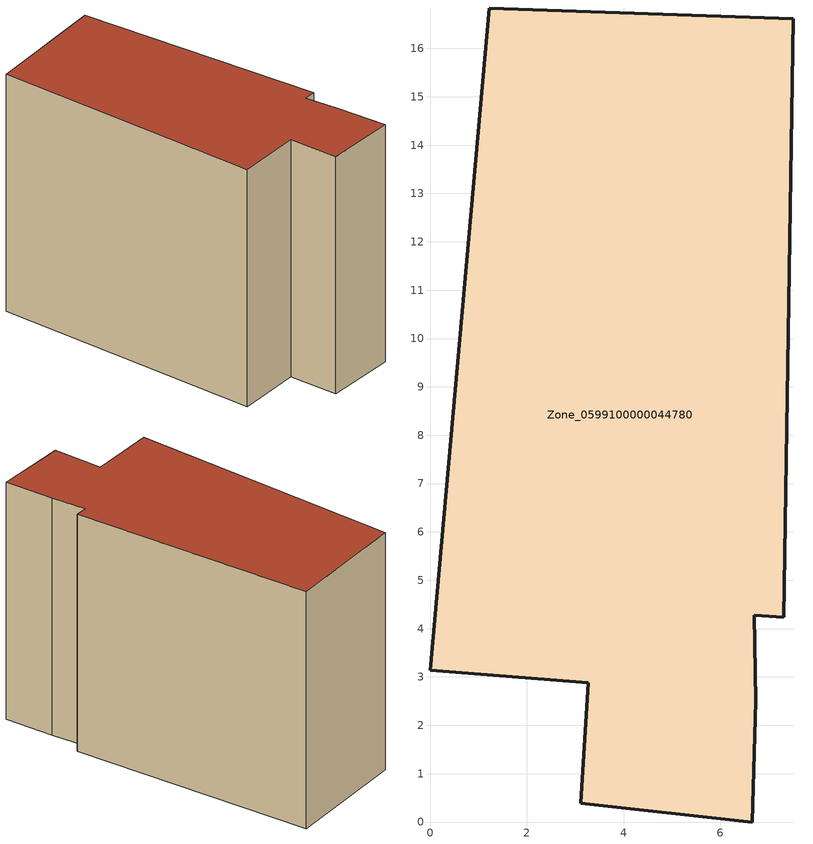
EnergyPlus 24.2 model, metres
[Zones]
Zone_0599100000044780
 floor ground (C_G): 7.51,16.61 7.31,4.24 6.7,4.28 6.73,2.51 6.66,0 3.11,0.39 3.27,2.88 0,3.14 1.22,16.84 z0
 wall outside (C_F): 3.27,2.88 3.11,0.39 6.66,0 6.73,2.51 6.7,4.28 7.31,4.24 7.51,16.61 1.22,16.84 0,3.14 3.27,2.88 z0:12.48
 roof outside (C_R): 7.51,16.61 1.22,16.84 0,3.14 3.27,2.88 3.11,0.39 6.66,0 6.73,2.51 6.7,4.28 7.31,4.24 z12.48
[BUILDING]
Pand.0599100000044780: North Axis=0; Terrain=City; Loads Convergence Tolerance Value=0.04; Temperature Convergence Tolerance Value=0.4; Solar Distribution=FullExterior; Maximum Number of Warmup Days=25; Minimum Number of Warmup Days=1
[Site:Location]
Rotterdam.The.Hague.AP_ZH_NLD Design_Conditions: Latitude=51.96; Longitude=4.45; Time Zone=1; Elevation=-4.5
[SITE:GROUNDTEMPERATURE:BUILDINGSURFACE]
18, 18, 18, 18, 18, 18, 18, 18, 18, 18, 18, 18
[MATERIAL] Thermal Absorptance=0.9; Solar Absorptance=0.7; Visible Absorptance=0.7
Name | Roughness | Thickness | Conductivity | Density | Specific Heat
G.TI.1946 | MediumSmooth | 0.15 | 1 | 540 | 1210
F.TI.1946 | Rough | 0.3 | 0.857143 | 1920 | 840
R.TI.1946 | MediumRough | 0.2 | 0.1 | 1500 | 1000
[CONSTRUCTION]
C_G: G.TI.1946
C_F: F.TI.1946
C_R: R.TI.1946
[ZONE]
Zone_0599100000044780: Type=1; Multiplier=1; Ceiling Height=Autocalculate; Volume=Autocalculate; Floor Area=autocalculate; Part of Total Floor Area=Yes
[ZONEINFILTRATION:DESIGNFLOWRATE]
Infil_Zone_0599100000044780: Zone or ZoneList or Space or SpaceList=Zone_0599100000044780; Schedule=AlwaysOn; Design Flow Rate Calculation Method=Flow/Area; Flow Rate per Floor Area=0.003; Constant Term Coefficient=1; Temperature Term Coefficient=0; Velocity Term Coefficient=0; Velocity Squared Term Coefficient=0
[HVACTEMPLATE:ZONE:IDEALLOADSAIRSYSTEM]
Zone_0599100000044780: Maximum Heating Supply Air Temperature=50; Minimum Cooling Supply Air Temperature=13; Maximum Heating Supply Air Humidity Ratio=0.0156; Minimum Cooling Supply Air Humidity Ratio=0.0077; Heating Limit=NoLimit; Cooling Limit=NoLimit; Dehumidification Control Type=ConstantSensibleHeatRatio; Cooling Sensible Heat Ratio=0.7; Dehumidification Setpoint=60; Humidification Control Type=None; Humidification Setpoint=30; Outdoor Air Method=None; Outdoor Air Flow Rate per Person=0.00944; Outdoor Air Flow Rate per Zone Floor Area=0; Outdoor Air Flow Rate per Zone=0; Demand Controlled Ventilation Type=None; Outdoor Air Economizer Type=NoEconomizer; Heat Recovery Type=None; Sensible Heat Recovery Effectiveness=0.7; Latent Heat Recovery Effectiveness=0.65
[ZONECONTROL:THERMOSTAT]
ThermostatControl_Zone_0599100000044780: Zone or ZoneList=Zone_0599100000044780; Control Type Schedule=DualSetpointControlType; Control 1=Thermostat_Zone_0599100000044780; Temperature Difference Between Cutout And Setpoint=0
[THERMOSTATSETPOINT:DUALSETPOINT]
Thermostat_Zone_0599100000044780: Heating Setpoint Temperature Schedule=HeatingSetpoint_Zone_0599100000044780; Cooling Setpoint Temperature Schedule=CoolingSetpoint_Zone_0599100000044780
[SCHEDULE:COMPACT]
HeatingSetpoint_Zone_0599100000044780: Through: 12/31, For: AllDays, Until: 24:00, 21
CoolingSetpoint_Zone_0599100000044780: Through: 12/31, For: AllDays, Until: 24:00, 24
DualSetpointControlType: Through: 12/31, For: AllDays, Until: 24:00, 4
AlwaysOn: Through: 12/31, For: AllDays, Until: 24:00, 1
